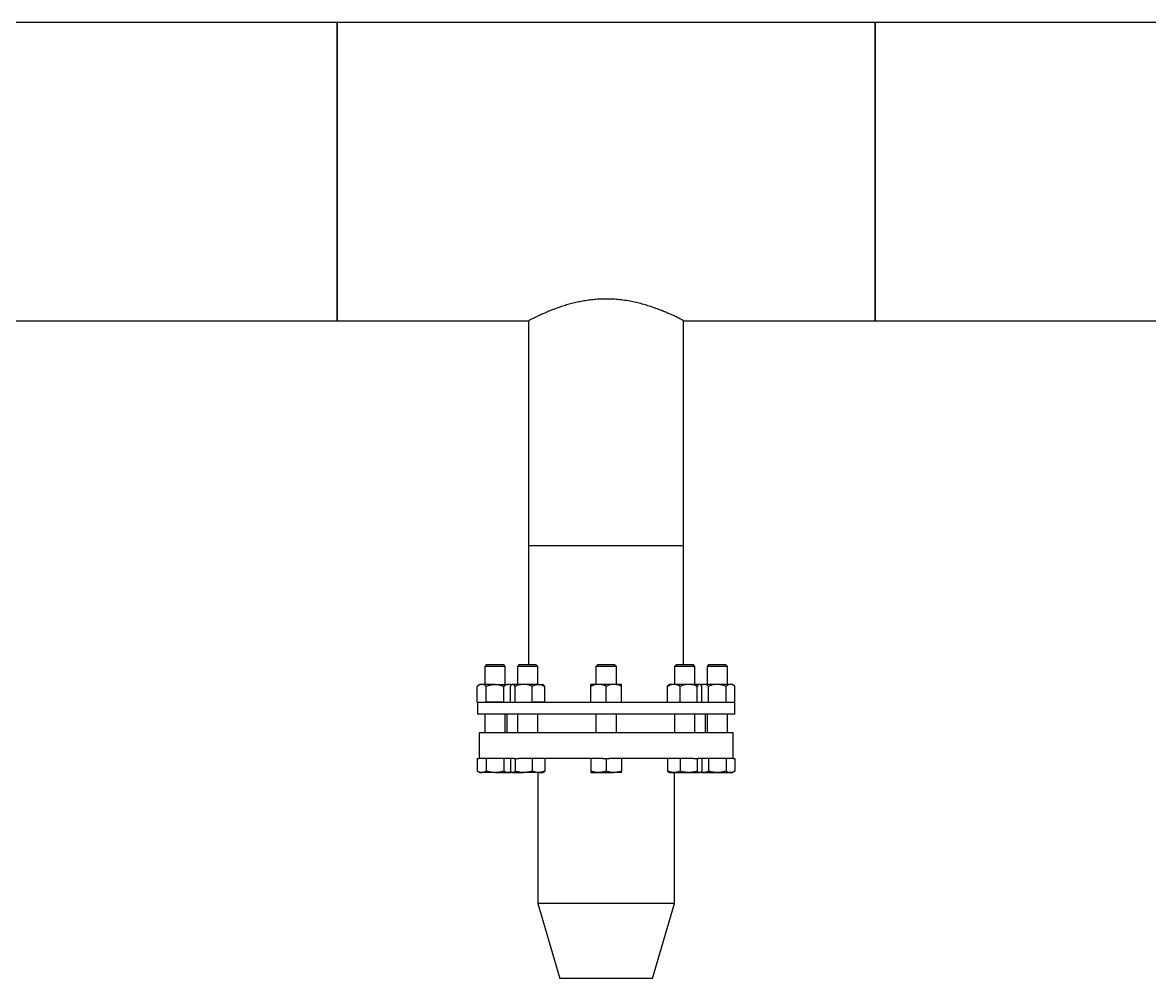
# Model space of a CAD drawing. Header units: inches. Extents: x 0.9 to 37.1, y -8.4 to 11.7.
# Drawn here: x 11.651 to 12.153, y 11.141 to 11.567 of the extents above; entities that cross this region are included whole.
import ezdxf

# ---------------------------------------------------------------- set-up
doc = ezdxf.new("R2010")
doc.units = ezdxf.units.IN
doc.header["$MEASUREMENT"] = 0

msp = doc.modelspace()

# ---------------------------------------------------------------- linework, layer by layer
at = {"color": 7, "linetype": 'Continuous', "lineweight": 25}
for p, q in [((11.79143, 11.56697), (11.56643, 11.56697)), ((12.03101, 11.56697), (11.79143, 11.56697)), ((11.79143, 11.43416), (11.79143, 11.56697)), ((11.79143, 11.56697), (11.79143, 11.50057)), ((12.25601, 11.56697), (12.03101, 11.56697)), ((12.03101, 11.43416), (12.03101, 11.56697)), ((12.03101, 11.56697), (12.03101, 11.50057)), ((11.79143, 11.50057), (11.79143, 11.43416)), ((12.03101, 11.50057), (12.03101, 11.43416)), ((11.56643, 11.43416), (11.79143, 11.43416)), ((11.79143, 11.43416), (11.87674, 11.43416)), ((11.87672, 11.43417), (11.87672, 11.3339)), ((11.9457, 11.43416), (12.03101, 11.43416)), ((11.94573, 11.3339), (11.94573, 11.43417)), ((12.03101, 11.43416), (12.25601, 11.43416)), ((11.87672, 11.3339), (11.87672, 11.28088)), ((11.94573, 11.3339), (11.87672, 11.3339)), ((11.91122, 11.3339), (11.87672, 11.3339)), ((11.94573, 11.3339), (11.91122, 11.3339)), ((11.94573, 11.28088), (11.94573, 11.3339)), ((11.85787, 11.28088), (11.85718, 11.28019)), ((11.86174, 11.28088), (11.85787, 11.28088)), ((11.86561, 11.28088), (11.86174, 11.28088)), ((11.8663, 11.28019), (11.86561, 11.28088)), ((11.87237, 11.28088), (11.87168, 11.28019)), ((11.87897, 11.28088), (11.87237, 11.28088)), ((11.8801, 11.28088), (11.87897, 11.28088)), ((11.88079, 11.28019), (11.8801, 11.28088)), ((11.90735, 11.28088), (11.90666, 11.28019)), ((11.91509, 11.28088), (11.90735, 11.28088)), ((11.91578, 11.28019), (11.91509, 11.28088)), ((11.94234, 11.28088), (11.94165, 11.28019)), ((11.95008, 11.28088), (11.94234, 11.28088)), ((11.95076, 11.28019), (11.95008, 11.28088)), ((11.95683, 11.28088), (11.95614, 11.28019)), ((11.96457, 11.28088), (11.95683, 11.28088)), ((11.96526, 11.28019), (11.96457, 11.28088)), ((11.85718, 11.28019), (11.85718, 11.27219)), ((11.86174, 11.28019), (11.85718, 11.28019)), ((11.8663, 11.28019), (11.86174, 11.28019)), ((11.8663, 11.27219), (11.8663, 11.28019)), ((11.87168, 11.28019), (11.87168, 11.27219)), ((11.87946, 11.28019), (11.87168, 11.28019)), ((11.88079, 11.28019), (11.87946, 11.28019)), ((11.88079, 11.27219), (11.88079, 11.28019)), ((11.90666, 11.28019), (11.90666, 11.27219)), ((11.91578, 11.28019), (11.90666, 11.28019)), ((11.91578, 11.27219), (11.91578, 11.28019)), ((11.94165, 11.28019), (11.94165, 11.27219)), ((11.95076, 11.28019), (11.94165, 11.28019)), ((11.95076, 11.27219), (11.95076, 11.28019)), ((11.95614, 11.28019), (11.95614, 11.27219)), ((11.96526, 11.28019), (11.95614, 11.28019)), ((11.96526, 11.27219), (11.96526, 11.28019)), ((11.85491, 11.27219), (11.85385, 11.27128)), ((11.85385, 11.26427), (11.85385, 11.27128)), ((11.85582, 11.27219), (11.85491, 11.27219)), ((11.86174, 11.27219), (11.85582, 11.27219)), ((11.8578, 11.26427), (11.8578, 11.27128)), ((11.86174, 11.27219), (11.86766, 11.27219)), ((11.86569, 11.26427), (11.86569, 11.27128)), ((11.86857, 11.27219), (11.86766, 11.27219)), ((11.86902, 11.27181), (11.86857, 11.27219)), ((11.86861, 11.26427), (11.86861, 11.27128)), ((11.8694, 11.27219), (11.86915, 11.27198)), ((11.86963, 11.27219), (11.8694, 11.27219)), ((11.87446, 11.27219), (11.86963, 11.27219)), ((11.87065, 11.26427), (11.87065, 11.27128)), ((11.88107, 11.27219), (11.87446, 11.27219)), ((11.87828, 11.26427), (11.87828, 11.27128)), ((11.88107, 11.27219), (11.88307, 11.27219)), ((11.88331, 11.27198), (11.88307, 11.27219)), ((11.88386, 11.26427), (11.88386, 11.27128)), ((11.9078, 11.27219), (11.90439, 11.27219)), ((11.90439, 11.26427), (11.90439, 11.27128)), ((11.91464, 11.27219), (11.9078, 11.27219)), ((11.91122, 11.26427), (11.91122, 11.27128)), ((11.91805, 11.27219), (11.91464, 11.27219)), ((11.91805, 11.26427), (11.91805, 11.27128)), ((11.93859, 11.26427), (11.93859, 11.27128)), ((11.93937, 11.27219), (11.93912, 11.27197)), ((11.94138, 11.27219), (11.93937, 11.27219)), ((11.94798, 11.27219), (11.94138, 11.27219)), ((11.94417, 11.26427), (11.94417, 11.27128)), ((11.95281, 11.27219), (11.94798, 11.27219)), ((11.95179, 11.26427), (11.95179, 11.27128)), ((11.95304, 11.27219), (11.95281, 11.27219)), ((11.9533, 11.27197), (11.95304, 11.27219)), ((11.95387, 11.27219), (11.95343, 11.27181)), ((11.95383, 11.26427), (11.95383, 11.27128)), ((11.95478, 11.27219), (11.95387, 11.27219)), ((11.9607, 11.27219), (11.95478, 11.27219)), ((11.95675, 11.26427), (11.95675, 11.27128)), ((11.96662, 11.27219), (11.9607, 11.27219)), ((11.96464, 11.26427), (11.96464, 11.27128)), ((11.96753, 11.27219), (11.96662, 11.27219)), ((11.96859, 11.27128), (11.96753, 11.27219)), ((11.96859, 11.26427), (11.96859, 11.27128)), ((11.85385, 11.26427), (11.85582, 11.26427)), ((11.85393, 11.26411), (11.85393, 11.2589)), ((11.96851, 11.26411), (11.85393, 11.26411)), ((11.85491, 11.26427), (11.85491, 11.26411)), ((11.85582, 11.26427), (11.8578, 11.26427)), ((11.86174, 11.26427), (11.8578, 11.26427)), ((11.86569, 11.26427), (11.86174, 11.26427)), ((11.86569, 11.26427), (11.86766, 11.26427)), ((11.86766, 11.26427), (11.86861, 11.26427)), ((11.86857, 11.26411), (11.86857, 11.26427)), ((11.86861, 11.26427), (11.86963, 11.26427)), ((11.8694, 11.26427), (11.8694, 11.26411)), ((11.86963, 11.26427), (11.87065, 11.26427)), ((11.87065, 11.26427), (11.87446, 11.26427)), ((11.87446, 11.26427), (11.87828, 11.26427)), ((11.88107, 11.26427), (11.87828, 11.26427)), ((11.88386, 11.26427), (11.88107, 11.26427)), ((11.88307, 11.26411), (11.88307, 11.26427)), ((11.90439, 11.26427), (11.90439, 11.26411)), ((11.90439, 11.26427), (11.9078, 11.26427)), ((11.9078, 11.26427), (11.91122, 11.26427)), ((11.91122, 11.26427), (11.91464, 11.26427)), ((11.91464, 11.26427), (11.91805, 11.26427)), ((11.91805, 11.26411), (11.91805, 11.26427)), ((11.93859, 11.26427), (11.94138, 11.26427)), ((11.93937, 11.26427), (11.93937, 11.26411)), ((11.94138, 11.26427), (11.94417, 11.26427)), ((11.94417, 11.26427), (11.94798, 11.26427)), ((11.94798, 11.26427), (11.95179, 11.26427)), ((11.95179, 11.26427), (11.95281, 11.26427)), ((11.95281, 11.26427), (11.95383, 11.26427)), ((11.95304, 11.26411), (11.95304, 11.26427)), ((11.95383, 11.26427), (11.95478, 11.26427)), ((11.95387, 11.26427), (11.95387, 11.26411)), ((11.95478, 11.26427), (11.95675, 11.26427)), ((11.95675, 11.26427), (11.9607, 11.26427)), ((11.9607, 11.26427), (11.96464, 11.26427)), ((11.96464, 11.26427), (11.96662, 11.26427)), ((11.96662, 11.26427), (11.96859, 11.26427)), ((11.96753, 11.26411), (11.96753, 11.26427)), ((11.96851, 11.2589), (11.96851, 11.26411)), ((11.96851, 11.2589), (11.85393, 11.2589)), ((11.85718, 11.2589), (11.85718, 11.25057)), ((11.8663, 11.25057), (11.8663, 11.2589)), ((11.86695, 11.2589), (11.86695, 11.25057)), ((11.87168, 11.2589), (11.87168, 11.25057)), ((11.88079, 11.25057), (11.88079, 11.2589)), ((11.90666, 11.2589), (11.90666, 11.25057)), ((11.91578, 11.25057), (11.91578, 11.2589)), ((11.94165, 11.2589), (11.94165, 11.25057)), ((11.95076, 11.25057), (11.95076, 11.2589)), ((11.95549, 11.25057), (11.95549, 11.2589)), ((11.95614, 11.2589), (11.95614, 11.25057)), ((11.96526, 11.25057), (11.96526, 11.2589)), ((11.85466, 11.25057), (11.85466, 11.23921)), ((11.96778, 11.25057), (11.85466, 11.25057)), ((11.96778, 11.23921), (11.96778, 11.25057)), ((11.85385, 11.23921), (11.85385, 11.23353)), ((11.85385, 11.23921), (11.85468, 11.23921)), ((11.87023, 11.23921), (11.85468, 11.23921)), ((11.8578, 11.23921), (11.8578, 11.23353)), ((11.86569, 11.23921), (11.86569, 11.23353)), ((11.86861, 11.23921), (11.86861, 11.23353)), ((11.87023, 11.23921), (11.87065, 11.23921)), ((11.87065, 11.23921), (11.87065, 11.23353)), ((11.87065, 11.23921), (11.87225, 11.23921)), ((11.90979, 11.23921), (11.87225, 11.23921)), ((11.87828, 11.23921), (11.87828, 11.23353)), ((11.88386, 11.23921), (11.88386, 11.23353)), ((11.90439, 11.23921), (11.90439, 11.23353)), ((11.90979, 11.23921), (11.91122, 11.23921)), ((11.91122, 11.23921), (11.91122, 11.23353)), ((11.91122, 11.23921), (11.91265, 11.23921)), ((11.95019, 11.23921), (11.91265, 11.23921)), ((11.91805, 11.23921), (11.91805, 11.23353)), ((11.93859, 11.23921), (11.93859, 11.23353)), ((11.94417, 11.23921), (11.94417, 11.23353)), ((11.95019, 11.23921), (11.95179, 11.23921)), ((11.95179, 11.23921), (11.95179, 11.23353)), ((11.95179, 11.23921), (11.95221, 11.23921)), ((11.96776, 11.23921), (11.95221, 11.23921)), ((11.95383, 11.23921), (11.95383, 11.23353)), ((11.95675, 11.23921), (11.95675, 11.23353)), ((11.96464, 11.23921), (11.96464, 11.23353)), ((11.96776, 11.23921), (11.96859, 11.23921)), ((11.96859, 11.23921), (11.96859, 11.23353)), ((11.85385, 11.23353), (11.85491, 11.23292)), ((11.85491, 11.23292), (11.85582, 11.23292)), ((11.86174, 11.23292), (11.85582, 11.23292)), ((11.86174, 11.23292), (11.86766, 11.23292)), ((11.86766, 11.23292), (11.86857, 11.23292)), ((11.86857, 11.23292), (11.86901, 11.23317)), ((11.86915, 11.23306), (11.8694, 11.23292)), ((11.8694, 11.23292), (11.86963, 11.23292)), ((11.86963, 11.23292), (11.87446, 11.23292)), ((11.88107, 11.23292), (11.87446, 11.23292)), ((11.88075, 11.23292), (11.88075, 11.17452)), ((11.88107, 11.23292), (11.88307, 11.23292)), ((11.88307, 11.23292), (11.88332, 11.23306)), ((11.90439, 11.23292), (11.9078, 11.23292)), ((11.9078, 11.23292), (11.91464, 11.23292)), ((11.91805, 11.23292), (11.91464, 11.23292)), ((11.93913, 11.23306), (11.93937, 11.23292)), ((11.93937, 11.23292), (11.94138, 11.23292)), ((11.94138, 11.23292), (11.94798, 11.23292)), ((11.94169, 11.17452), (11.94169, 11.23292)), ((11.94798, 11.23292), (11.95281, 11.23292)), ((11.95304, 11.23292), (11.95281, 11.23292)), ((11.95304, 11.23292), (11.95329, 11.23306)), ((11.95343, 11.23317), (11.95387, 11.23292)), ((11.95387, 11.23292), (11.95478, 11.23292)), ((11.95478, 11.23292), (11.9607, 11.23292)), ((11.9607, 11.23292), (11.96662, 11.23292)), ((11.96662, 11.23292), (11.96753, 11.23292)), ((11.96753, 11.23292), (11.96859, 11.23353)), ((11.88075, 11.17452), (11.89064, 11.14119)), ((11.94169, 11.17452), (11.88075, 11.17452)), ((11.9318, 11.14119), (11.94169, 11.17452)), ((11.9318, 11.14119), (11.89064, 11.14119))]:
    msp.add_line(p, q, dxfattribs=at)
for points, knots in [([(11.91122, 11.44383), (11.91034, 11.44382), (11.90858, 11.44379), (11.90593, 11.4436), (11.9033, 11.4433), (11.90072, 11.44288), (11.89826, 11.44238), (11.89589, 11.44181), (11.8936, 11.44117), (11.89135, 11.44046), (11.88919, 11.43971), (11.88711, 11.43893), (11.88517, 11.43814), (11.88337, 11.43737), (11.88173, 11.43662), (11.88026, 11.43593), (11.87901, 11.43532), (11.87804, 11.43484), (11.87735, 11.43449), (11.87691, 11.43426), (11.87671, 11.43416), (11.87674, 11.43417), (11.87674, 11.43417)], [0, 0, 0, 0, 0.047812, 0.095626, 0.144983, 0.194345, 0.242108, 0.289875, 0.338814, 0.387756, 0.439801, 0.491847, 0.545199, 0.598549, 0.654231, 0.709908, 0.767475, 0.825037, 0.876422, 0.927805, 0.98101, 1, 1, 1, 1]), ([(11.9457, 11.43417), (11.9457, 11.43417), (11.94571, 11.43417), (11.94548, 11.43429), (11.94505, 11.43451), (11.94444, 11.43482), (11.94365, 11.43522), (11.94266, 11.4357), (11.9415, 11.43626), (11.94015, 11.43688), (11.93863, 11.43756), (11.9369, 11.43829), (11.93497, 11.43907), (11.93281, 11.43987), (11.93047, 11.44067), (11.92796, 11.44143), (11.9253, 11.44213), (11.92247, 11.44275), (11.9195, 11.44325), (11.91659, 11.4436), (11.91382, 11.44379), (11.91209, 11.44382), (11.91122, 11.44383)], [0, 0, 0, 0, 0.028676, 0.080316, 0.126671, 0.173029, 0.220634, 0.268242, 0.316542, 0.364844, 0.414293, 0.463745, 0.51714, 0.570536, 0.625354, 0.680169, 0.735609, 0.791044, 0.848518, 0.905984, 0.952813, 1, 1, 1, 1]), ([(11.85582, 11.27219), (11.85555, 11.27216), (11.85499, 11.27209), (11.85433, 11.27168), (11.85396, 11.27137), (11.85385, 11.27128)], [0, 0, 0, 0, 0.406045, 0.826762, 1, 1, 1, 1]), ([(11.8578, 11.27128), (11.85749, 11.27152), (11.85687, 11.27201), (11.85618, 11.27219), (11.85583, 11.27219), (11.85582, 11.27219)], [0, 0, 0, 0, 0.484195, 0.986027, 1, 1, 1, 1]), ([(11.8578, 11.27128), (11.85813, 11.27141), (11.85892, 11.27173), (11.86024, 11.2721), (11.86124, 11.27216), (11.86174, 11.27219)], [0, 0, 0, 0, 0.265471, 0.628079, 1, 1, 1, 1]), ([(11.86174, 11.27219), (11.86183, 11.27219), (11.86242, 11.27218), (11.86352, 11.27203), (11.86474, 11.27167), (11.86545, 11.27138), (11.86569, 11.27128)], [0, 0, 0, 0, 0.066254, 0.434887, 0.81404, 1, 1, 1, 1]), ([(11.86766, 11.27219), (11.86738, 11.27216), (11.86682, 11.27209), (11.86617, 11.27168), (11.8658, 11.27137), (11.86569, 11.27128)], [0, 0, 0, 0, 0.406045, 0.826762, 1, 1, 1, 1]), ([(11.86896, 11.27174), (11.86887, 11.27181), (11.86847, 11.2721), (11.86802, 11.27219), (11.86767, 11.27219), (11.86766, 11.27219)], [0, 0, 0, 0, 0.20723, 0.978525, 1, 1, 1, 1]), ([(11.86963, 11.27219), (11.86949, 11.27216), (11.8692, 11.27209), (11.86886, 11.27168), (11.86867, 11.27137), (11.86861, 11.27128)], [0, 0, 0, 0, 0.406045, 0.826762, 1, 1, 1, 1]), ([(11.87065, 11.27128), (11.8705, 11.27152), (11.87017, 11.27201), (11.86982, 11.27219), (11.86964, 11.27219), (11.86963, 11.27219)], [0, 0, 0, 0, 0.484195, 0.986027, 1, 1, 1, 1]), ([(11.87446, 11.27219), (11.87393, 11.27216), (11.87285, 11.27209), (11.87158, 11.27168), (11.87086, 11.27137), (11.87065, 11.27128)], [0, 0, 0, 0, 0.406045, 0.826762, 1, 1, 1, 1]), ([(11.87828, 11.27128), (11.87768, 11.27152), (11.87648, 11.27201), (11.87516, 11.27219), (11.87448, 11.27219), (11.87446, 11.27219)], [0, 0, 0, 0, 0.484195, 0.986027, 1, 1, 1, 1]), ([(11.87828, 11.27128), (11.87851, 11.27141), (11.87907, 11.27173), (11.88, 11.2721), (11.88071, 11.27216), (11.88107, 11.27219)], [0, 0, 0, 0, 0.265471, 0.628079, 1, 1, 1, 1]), ([(11.88107, 11.27219), (11.88113, 11.27219), (11.88155, 11.27218), (11.88233, 11.27203), (11.88319, 11.27167), (11.88369, 11.27138), (11.88386, 11.27128)], [0, 0, 0, 0, 0.066254, 0.434887, 0.81404, 1, 1, 1, 1]), ([(11.88331, 11.27197), (11.88344, 11.27184), (11.88362, 11.27166), (11.8838, 11.27137), (11.88386, 11.27128)], [0, 0, 0, 0, 0.683093, 1, 1, 1, 1]), ([(11.9078, 11.27219), (11.90733, 11.27216), (11.90635, 11.27209), (11.90522, 11.27168), (11.90458, 11.27137), (11.90439, 11.27128)], [0, 0, 0, 0, 0.4060447, 0.8267624, 1, 1, 1, 1]), ([(11.90439, 11.27128), (11.90439, 11.27141), (11.90439, 11.27173), (11.90439, 11.2721), (11.90439, 11.27216), (11.90439, 11.27219)], [0, 0, 0, 0, 0.265471, 0.628079, 1, 1, 1, 1]), ([(11.91122, 11.27128), (11.91069, 11.27152), (11.90961, 11.27201), (11.90843, 11.27219), (11.90782, 11.27219), (11.9078, 11.27219)], [0, 0, 0, 0, 0.484195, 0.986027, 1, 1, 1, 1]), ([(11.91464, 11.27219), (11.91416, 11.27216), (11.91319, 11.27209), (11.91205, 11.27168), (11.91141, 11.27137), (11.91122, 11.27128)], [0, 0, 0, 0, 0.4060447, 0.8267624, 1, 1, 1, 1]), ([(11.91805, 11.27128), (11.91752, 11.27152), (11.91644, 11.27201), (11.91526, 11.27219), (11.91465, 11.27219), (11.91464, 11.27219)], [0, 0, 0, 0, 0.484195, 0.986027, 1, 1, 1, 1]), ([(11.91805, 11.27128), (11.91805, 11.27141), (11.91805, 11.27173), (11.91805, 11.2721), (11.91805, 11.27216), (11.91805, 11.27219)], [0, 0, 0, 0, 0.265471, 0.628079, 1, 1, 1, 1]), ([(11.94138, 11.27219), (11.94131, 11.27219), (11.94089, 11.27218), (11.94011, 11.27203), (11.93925, 11.27167), (11.93875, 11.27138), (11.93859, 11.27128)], [0, 0, 0, 0, 0.066254, 0.434887, 0.81404, 1, 1, 1, 1]), ([(11.93859, 11.27128), (11.93874, 11.27155), (11.93892, 11.27186), (11.93911, 11.27195), (11.93913, 11.27196)], [0, 0, 0, 0, 0.886662, 1, 1, 1, 1]), ([(11.94417, 11.27128), (11.94393, 11.27141), (11.94337, 11.27173), (11.94244, 11.2721), (11.94173, 11.27216), (11.94138, 11.27219)], [0, 0, 0, 0, 0.265471, 0.628079, 1, 1, 1, 1]), ([(11.94798, 11.27219), (11.94744, 11.27216), (11.94636, 11.27209), (11.94509, 11.27168), (11.94438, 11.27137), (11.94417, 11.27128)], [0, 0, 0, 0, 0.406045, 0.826762, 1, 1, 1, 1]), ([(11.95179, 11.27128), (11.95119, 11.27152), (11.94999, 11.27201), (11.94867, 11.27219), (11.94799, 11.27219), (11.94798, 11.27219)], [0, 0, 0, 0, 0.484195, 0.986027, 1, 1, 1, 1]), ([(11.95281, 11.27219), (11.95267, 11.27216), (11.95237, 11.27209), (11.95204, 11.27168), (11.95184, 11.27137), (11.95179, 11.27128)], [0, 0, 0, 0, 0.406045, 0.826762, 1, 1, 1, 1]), ([(11.95383, 11.27128), (11.95367, 11.27152), (11.95335, 11.27201), (11.95299, 11.27219), (11.95281, 11.27219), (11.95281, 11.27219)], [0, 0, 0, 0, 0.484195, 0.986027, 1, 1, 1, 1]), ([(11.95478, 11.27219), (11.9545, 11.27216), (11.95406, 11.27212), (11.95364, 11.27185), (11.95348, 11.27174)], [0, 0, 0, 0, 0.624255, 1, 1, 1, 1]), ([(11.95675, 11.27128), (11.95645, 11.27152), (11.95582, 11.27201), (11.95514, 11.27219), (11.95479, 11.27219), (11.95478, 11.27219)], [0, 0, 0, 0, 0.484195, 0.986027, 1, 1, 1, 1]), ([(11.9607, 11.27219), (11.96061, 11.27219), (11.96002, 11.27218), (11.95892, 11.27203), (11.9577, 11.27167), (11.95699, 11.27138), (11.95675, 11.27128)], [0, 0, 0, 0, 0.066254, 0.434887, 0.81404, 1, 1, 1, 1]), ([(11.96464, 11.27128), (11.96431, 11.27141), (11.96352, 11.27173), (11.9622, 11.2721), (11.96121, 11.27216), (11.9607, 11.27219)], [0, 0, 0, 0, 0.265471, 0.628079, 1, 1, 1, 1]), ([(11.96662, 11.27219), (11.96634, 11.27216), (11.96578, 11.27209), (11.96513, 11.27168), (11.96475, 11.27137), (11.96464, 11.27128)], [0, 0, 0, 0, 0.406045, 0.826762, 1, 1, 1, 1]), ([(11.96859, 11.27128), (11.96828, 11.27152), (11.96766, 11.27201), (11.96698, 11.27219), (11.96663, 11.27219), (11.96662, 11.27219)], [0, 0, 0, 0, 0.484195, 0.986027, 1, 1, 1, 1]), ([(11.85582, 11.23292), (11.85578, 11.23292), (11.85542, 11.23292), (11.85476, 11.23306), (11.85415, 11.23337), (11.85385, 11.23353)], [0, 0, 0, 0, 0.070106, 0.530793, 1, 1, 1, 1]), ([(11.8578, 11.23353), (11.85748, 11.23336), (11.85683, 11.23301), (11.85616, 11.23295), (11.85582, 11.23292)], [0, 0, 0, 0, 0.495458, 1, 1, 1, 1]), ([(11.86174, 11.23292), (11.86143, 11.23293), (11.86061, 11.23295), (11.85928, 11.23314), (11.85829, 11.2334), (11.8578, 11.23353)], [0, 0, 0, 0, 0.235215, 0.615467, 1, 1, 1, 1]), ([(11.86569, 11.23353), (11.86541, 11.23345), (11.86463, 11.23324), (11.86332, 11.23298), (11.86227, 11.23294), (11.86174, 11.23292)], [0, 0, 0, 0, 0.2152817, 0.6050706, 1, 1, 1, 1]), ([(11.86766, 11.23292), (11.86761, 11.23292), (11.86726, 11.23292), (11.86659, 11.23306), (11.86599, 11.23337), (11.86569, 11.23353)], [0, 0, 0, 0, 0.070106, 0.530793, 1, 1, 1, 1]), ([(11.86896, 11.23322), (11.86886, 11.23317), (11.86844, 11.23296), (11.868, 11.23294), (11.86766, 11.23292)], [0, 0, 0, 0, 0.2281485, 1, 1, 1, 1]), ([(11.86963, 11.23292), (11.86961, 11.23292), (11.86943, 11.23292), (11.86908, 11.23306), (11.86877, 11.23337), (11.86861, 11.23353)], [0, 0, 0, 0, 0.070106, 0.530793, 1, 1, 1, 1]), ([(11.87065, 11.23353), (11.87049, 11.23336), (11.87015, 11.23301), (11.86981, 11.23295), (11.86963, 11.23292)], [0, 0, 0, 0, 0.495458, 1, 1, 1, 1]), ([(11.87446, 11.23292), (11.87437, 11.23292), (11.87369, 11.23292), (11.8724, 11.23306), (11.87124, 11.23337), (11.87065, 11.23353)], [0, 0, 0, 0, 0.0701057, 0.5307925, 1, 1, 1, 1]), ([(11.87828, 11.23353), (11.87766, 11.23336), (11.87641, 11.23301), (11.87512, 11.23295), (11.87446, 11.23292)], [0, 0, 0, 0, 0.495458, 1, 1, 1, 1]), ([(11.88107, 11.23292), (11.88084, 11.23293), (11.88026, 11.23295), (11.87932, 11.23314), (11.87863, 11.2334), (11.87828, 11.23353)], [0, 0, 0, 0, 0.235215, 0.615467, 1, 1, 1, 1]), ([(11.88386, 11.23353), (11.88366, 11.23345), (11.88311, 11.23324), (11.88218, 11.23298), (11.88144, 11.23294), (11.88107, 11.23292)], [0, 0, 0, 0, 0.215282, 0.605071, 1, 1, 1, 1]), ([(11.88331, 11.23307), (11.88333, 11.23308), (11.88352, 11.23315), (11.8837, 11.23335), (11.88386, 11.23353)], [0, 0, 0, 0, 0.131948, 1, 1, 1, 1]), ([(11.9078, 11.23292), (11.90772, 11.23292), (11.90711, 11.23292), (11.90595, 11.23306), (11.90491, 11.23337), (11.90439, 11.23353)], [0, 0, 0, 0, 0.070106, 0.530793, 1, 1, 1, 1]), ([(11.90439, 11.23353), (11.90439, 11.2334), (11.90439, 11.23314), (11.90439, 11.23295), (11.90439, 11.23293), (11.90439, 11.23292)], [0, 0, 0, 0, 0.380593, 0.764784, 1, 1, 1, 1]), ([(11.91122, 11.23353), (11.91067, 11.23336), (11.90955, 11.23301), (11.90839, 11.23295), (11.9078, 11.23292)], [0, 0, 0, 0, 0.495458, 1, 1, 1, 1]), ([(11.91464, 11.23292), (11.91456, 11.23292), (11.91394, 11.23292), (11.91279, 11.23306), (11.91175, 11.23337), (11.91122, 11.23353)], [0, 0, 0, 0, 0.070106, 0.530793, 1, 1, 1, 1]), ([(11.91805, 11.23353), (11.9175, 11.23336), (11.91638, 11.23301), (11.91522, 11.23295), (11.91464, 11.23292)], [0, 0, 0, 0, 0.495458, 1, 1, 1, 1]), ([(11.91805, 11.23292), (11.91805, 11.23293), (11.91805, 11.23295), (11.91805, 11.23314), (11.91805, 11.2334), (11.91805, 11.23353)], [0, 0, 0, 0, 0.235215, 0.615467, 1, 1, 1, 1]), ([(11.94138, 11.23292), (11.94101, 11.23294), (11.94027, 11.23298), (11.93934, 11.23324), (11.93878, 11.23345), (11.93859, 11.23353)], [0, 0, 0, 0, 0.389448, 0.784719, 1, 1, 1, 1]), ([(11.93859, 11.23353), (11.93875, 11.23334), (11.93893, 11.23313), (11.93912, 11.23307), (11.93913, 11.23307)], [0, 0, 0, 0, 0.916236, 1, 1, 1, 1]), ([(11.94417, 11.23353), (11.94382, 11.2334), (11.94312, 11.23314), (11.94218, 11.23295), (11.9416, 11.23293), (11.94138, 11.23292)], [0, 0, 0, 0, 0.380593, 0.764784, 1, 1, 1, 1]), ([(11.94798, 11.23292), (11.94789, 11.23292), (11.9472, 11.23292), (11.94591, 11.23306), (11.94475, 11.23337), (11.94417, 11.23353)], [0, 0, 0, 0, 0.070106, 0.530793, 1, 1, 1, 1]), ([(11.95179, 11.23353), (11.95117, 11.23336), (11.94992, 11.23301), (11.94863, 11.23295), (11.94798, 11.23292)], [0, 0, 0, 0, 0.495458, 1, 1, 1, 1]), ([(11.95281, 11.23292), (11.95278, 11.23292), (11.9526, 11.23292), (11.95225, 11.23306), (11.95194, 11.23337), (11.95179, 11.23353)], [0, 0, 0, 0, 0.070106, 0.530793, 1, 1, 1, 1]), ([(11.95383, 11.23353), (11.95366, 11.23336), (11.95333, 11.23301), (11.95298, 11.23295), (11.95281, 11.23292)], [0, 0, 0, 0, 0.495458, 1, 1, 1, 1]), ([(11.95478, 11.23292), (11.95474, 11.23292), (11.95438, 11.23292), (11.95394, 11.23299), (11.95356, 11.23318), (11.95348, 11.23322)], [0, 0, 0, 0, 0.106696, 0.807831, 1, 1, 1, 1]), ([(11.95675, 11.23353), (11.95643, 11.23336), (11.95579, 11.23301), (11.95512, 11.23295), (11.95478, 11.23292)], [0, 0, 0, 0, 0.495458, 1, 1, 1, 1]), ([(11.9607, 11.23292), (11.96018, 11.23294), (11.95913, 11.23298), (11.95782, 11.23324), (11.95703, 11.23345), (11.95675, 11.23353)], [0, 0, 0, 0, 0.389448, 0.784719, 1, 1, 1, 1]), ([(11.96464, 11.23353), (11.96415, 11.2334), (11.96317, 11.23314), (11.96184, 11.23295), (11.96101, 11.23293), (11.9607, 11.23292)], [0, 0, 0, 0, 0.380593, 0.764784, 1, 1, 1, 1]), ([(11.96662, 11.23292), (11.96657, 11.23292), (11.96622, 11.23292), (11.96555, 11.23306), (11.96495, 11.23337), (11.96464, 11.23353)], [0, 0, 0, 0, 0.070106, 0.530793, 1, 1, 1, 1]), ([(11.96859, 11.23353), (11.96827, 11.23336), (11.96762, 11.23301), (11.96695, 11.23295), (11.96662, 11.23292)], [0, 0, 0, 0, 0.495458, 1, 1, 1, 1])]:
    msp.add_open_spline(points, degree=3, knots=knots, dxfattribs=at)

doc.saveas('drawing.dxf')
